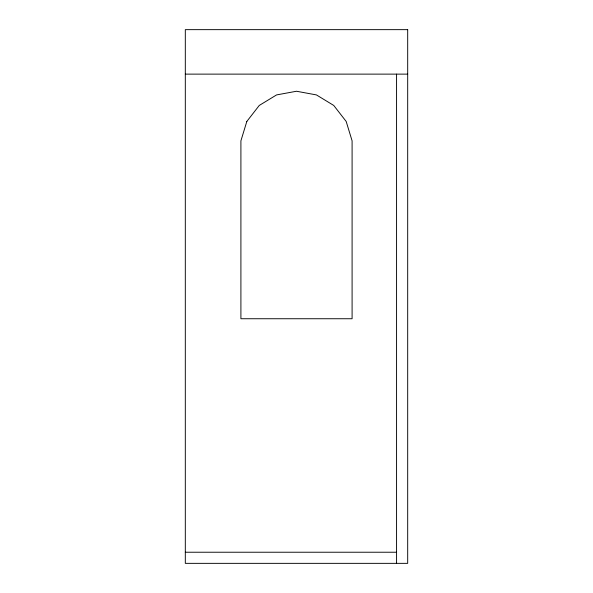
<?xml version="1.0" encoding="UTF-8"?>
<svg xmlns="http://www.w3.org/2000/svg" width="593" height="593" viewBox="0 0 593 593"><rect width="100%" height="100%" fill="white"/><g stroke="black" fill="none" stroke-linecap="round" stroke-linejoin="round"><path stroke-width="0.89" d="M185.312 74.125L407.688 74.125M185.312 552.231L396.569 552.231M396.569 74.125L396.569 563.35M246.821 121.454L240.906 140.838L240.906 318.738L352.094 318.738L352.094 140.838L346.179 121.454L333.748 105.45L316.432 94.917L296.5 91.248L276.568 94.917L259.252 105.45L246.821 121.454M407.688 29.65L185.312 29.65L185.312 563.35L407.688 563.35L407.688 29.65"/></g></svg>
